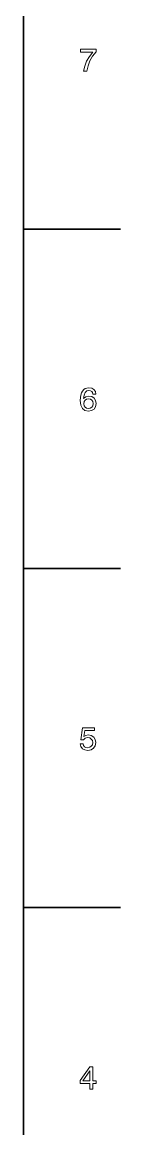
# Model space of a CAD drawing. Extents: x 0 to 1189, y 0 to 841.
# Drawn here: x 1169 to 1184, y 176.3 to 347.5 of the extents above; entities that cross this region are included whole.
import ezdxf

# ---------------------------------------------------------------- set-up
doc = ezdxf.new("R2010")
doc.units = 0

msp = doc.modelspace()

# ---------------------------------------------------------------- linework, layer by layer
at = {"color": 7, "lineweight": 35}
msp.add_line((1169, 20), (1169, 821), dxfattribs=at)
at = {"color": 7, "lineweight": 35, "ltscale": 0.375}
for p, q in [((1169, 315.5), (1184, 315.5)), ((1169, 263), (1184, 263)), ((1169, 210.5), (1184, 210.5))]:
    msp.add_line(p, q, dxfattribs=at)
at = {"color": 7, "lineweight": 13}
for points in [[(1178.29895, 339.916779), (1178.80835, 339.916779), (1178.974731, 340.748901), (1179.267212, 341.525574), (1179.680786, 342.246735), (1180.220459, 342.922546), (1180.220459, 343.341125), (1177.819824, 343.341125), (1177.819824, 342.882202), (1179.736206, 342.882202), (1179.181519, 342.201355), (1178.762939, 341.490265), (1178.470459, 340.733795)], [(1180.210327, 289.973694), (1180.114502, 290.382202), (1179.892578, 290.684784), (1179.549683, 290.876434), (1179.105835, 290.941986), (1178.80835, 290.906677), (1178.551147, 290.810883), (1178.324097, 290.654541), (1178.132568, 290.432617), (1177.981201, 290.155243), (1177.870239, 289.817352), (1177.799683, 289.418945), (1177.779541, 288.970093), (1177.860229, 288.253967), (1178.1073, 287.734497), (1178.505737, 287.421814), (1179.050415, 287.315918), (1179.539551, 287.406677), (1179.91272, 287.643738), (1180.154785, 288.016937), (1180.240601, 288.490997), (1180.154785, 288.970093), (1179.922852, 289.338257), (1179.564819, 289.570251), (1179.120972, 289.65094), (1178.641846, 289.550049), (1178.283813, 289.262604), (1178.359497, 289.817352), (1178.520874, 290.215759), (1178.767944, 290.452789), (1179.11084, 290.533508), (1179.363037, 290.493134), (1179.554688, 290.387238), (1179.680786, 290.210724), (1179.746338, 289.973694)], [(1179.751343, 288.485931), (1179.695923, 288.168213), (1179.554688, 287.926147), (1179.327759, 287.764771), (1179.045288, 287.714325), (1178.747803, 287.764771), (1178.520874, 287.921112), (1178.374634, 288.163177), (1178.329224, 288.480896), (1178.379639, 288.793579), (1178.520874, 289.030609), (1178.752808, 289.181915), (1179.065552, 289.237396), (1179.337891, 289.181915), (1179.554688, 289.035645), (1179.695923, 288.798615)], [(1177.749268, 235.82962), (1177.860229, 235.416077), (1178.1073, 235.093307), (1178.470459, 234.891571), (1178.934326, 234.815933), (1179.443726, 234.906708), (1179.842163, 235.153824), (1180.09436, 235.547195), (1180.190186, 236.051514), (1180.10437, 236.520538), (1179.862305, 236.888702), (1179.484131, 237.125732), (1178.994873, 237.211456), (1178.616699, 237.15094), (1178.324097, 236.984512), (1178.465332, 237.927597), (1179.998535, 237.927597), (1179.998535, 238.341141), (1178.127441, 238.341141), (1177.850098, 236.485245), (1178.25354, 236.485245), (1178.546021, 236.722275), (1178.919312, 236.807999), (1179.242065, 236.752533), (1179.489136, 236.591141), (1179.645508, 236.344025), (1179.700928, 236.026306), (1179.645508, 235.708588), (1179.484131, 235.461456), (1179.236938, 235.305115), (1178.919312, 235.249649), (1178.651978, 235.284943), (1178.44519, 235.40094), (1178.293945, 235.582504), (1178.218262, 235.82962)], [(1179.277344, 182.416794), (1179.731201, 182.416794), (1179.731201, 183.284225), (1180.230469, 183.284225), (1180.230469, 183.687683), (1179.731201, 183.687683), (1179.731201, 185.841141), (1179.272339, 185.841141), (1177.739136, 183.728027), (1177.739136, 183.284225), (1179.277344, 183.284225)], [(1178.16272, 183.687683), (1179.277344, 185.256134), (1179.277344, 183.687683)]]:
    msp.add_lwpolyline(points, close=True, dxfattribs=at)

doc.saveas('drawing.dxf')
